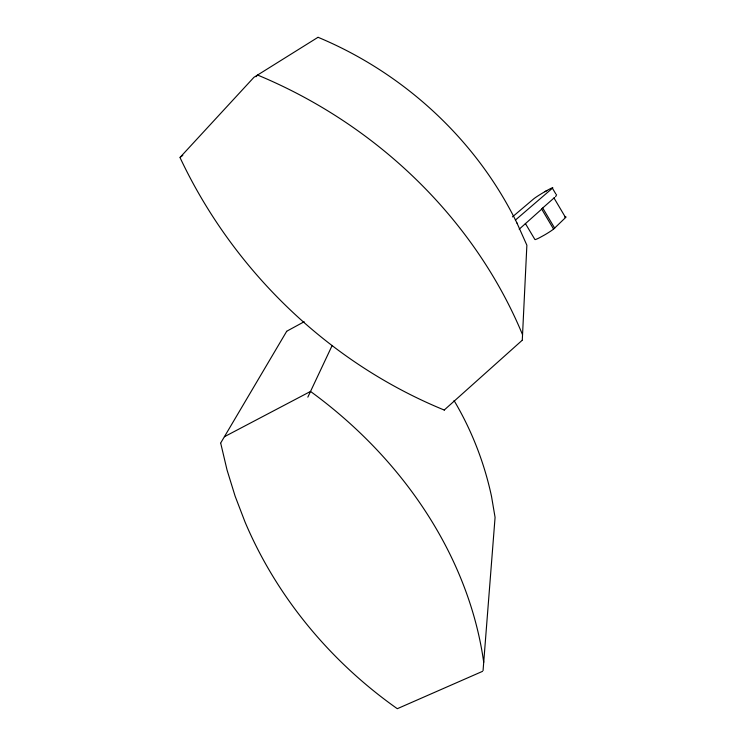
<?xml version="1.0" encoding="UTF-8"?>
<svg xmlns="http://www.w3.org/2000/svg" width="746" height="746" viewBox="0 0 746 746"><rect width="100%" height="100%" fill="white"/><g stroke="black" fill="none" stroke-linecap="round" stroke-linejoin="round"><path stroke-width="1.12" d="M522.284 340.055L526.872 245.22L516.95 222.998M483.063 670.617L495.074 517.379L491.539 496.51C484.34 462.772 471.686 430.228 454.062 400.574M556.609 194.725L555.565 196.767M307.837 397.142L332.184 345.435M220.807 442.807L286.697 331.299M256.009 76.735L257.575 75.038A441.427 383.63 31.5 0 1 522.545 334.721M525.333 223.427L534.845 239.401A11.787 1.044 -30.7 0 0 539.461 237.769L544.505 234.999A11.787 1.044 -30.7 0 0 553.579 229.106L565.58 217.543L554.008 198.007A11.479 0.783 -30.8 0 0 554.437 197.522M444.224 410.03L522.125 340.344M553.579 229.106L541.605 208.955L554.008 198.007M519.188 229.209L541.708 209.122M515.393 220.098L552.413 188.225L555.882 194.072M512.446 216.872L533.707 198.865A11.432 0.699 -30.9 0 1 543.48 192.496L548.291 189.764A11.432 0.699 -30.9 0 1 552.413 188.225M182.789 155.41L180.131 157.322L253.948 77.304L318.01 37.3M544.841 191.703L547.032 190.463M286.94 331.112L304.181 321.74M224.406 436.718L310.522 391.436A411.988 337.369 26.5 0 1 483.716 662.299M482.494 671.363L397.31 708.7C330.814 661.87 276.766 597.07 245.033 522.004L235.139 496.211L227.045 470.008L220.723 443.245M180.01 157.537C233.125 270.462 328.697 362.817 444.374 410.095M318.169 37.337C403.726 73.015 476.284 139.661 517.025 223.147M542.743 208.05L554.688 228.164M564.797 217.133A11.46 0.979 -30.7 0 1 565.58 217.543"/></g></svg>
